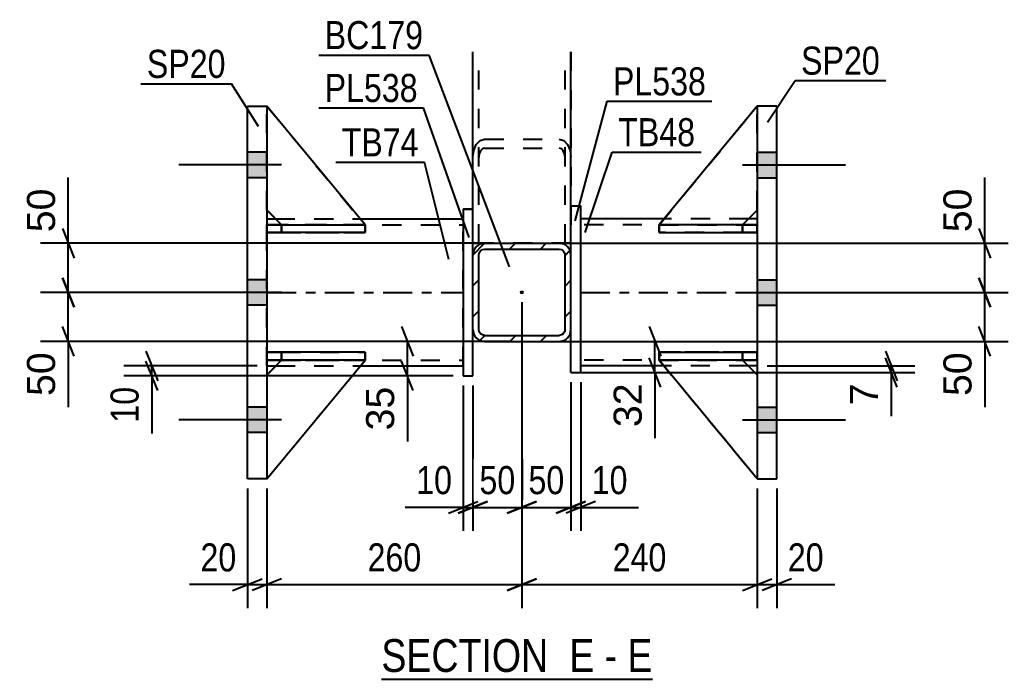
# Model space of a CAD drawing. Header units: millimetres. Extents: x -57 to 784, y -422 to 172.
# Drawn here: x 128.5 to 229.3, y -342.2 to -274.9 of the extents above; entities that cross this region are included whole.
import ezdxf

# ---------------------------------------------------------------- set-up
doc = ezdxf.new("R2010")
doc.units = ezdxf.units.MM
doc.linetypes.add('DXK_LINE_DOT2', pattern=[3.9198, 1.9599, -1.9599])
doc.linetypes.add('DXK_LINE_DOT3', pattern=[5.9187, 2.979, -0.9799, 0.9799, -0.9799])
doc.styles.add('Arial', font='ARIAL.TTF', dxfattribs={"height": 0.2})
doc.styles.add('Arial Narrow', font='ARIALN.TTF', dxfattribs={"height": 0.2})

# ---------------------------------------------------------------- blocks, each defined once
blk = doc.blocks.new('Unknown-122571968-48 - 1698')
at = {"color": 6, "linetype": 'Continuous'}
blk.add_line((165.39, -342.2), (193.04, -342.2), dxfattribs=at)
at = {"color": 0, "linetype": 'Continuous'}
for points in [[(183.5, -341.45), (183.5, -337.95), (165.39, -337.95), (165.39, -341.45)], [(187.11, -341.45), (187.11, -337.95), (184.55, -337.95), (184.55, -341.45)], [(189.43, -341.45), (189.43, -337.95), (188.16, -337.95), (188.16, -341.45)], [(193.04, -341.45), (193.04, -337.95), (190.48, -337.95), (190.48, -341.45)]]:
    blk.add_wipeout(points, dxfattribs=at)
at = {"color": 7, "linetype": 'Continuous', "style": 'Arial Narrow'}
for s, p in [('SECTION ', (165.39, -341.45)), ('E', (184.55, -341.45)), ('E', (190.48, -341.45)), ('-', (188.16, -341.45))]:
    blk.add_text(s, height=3.34, dxfattribs=at).set_placement(p)
blk = doc.blocks.new('Part-122571968-1861 - 1698')
at = {"color": 7, "linetype": 'DXK_LINE_DOT2'}
for p, q in [((193.72, -309.66), (202.22, -309.66)), ((203.72, -321.75), (193.72, -309.66)), ((193.72, -309.66), (193.72, -309.66)), ((202.22, -309.66), (193.72, -309.66)), ((193.72, -309.66), (203.72, -321.75)), ((202.22, -309.66), (203.72, -311.16)), ((202.22, -309.66), (202.22, -309.66)), ((203.72, -311.16), (202.22, -309.66)), ((203.72, -311.16), (203.72, -321.75))]:
    blk.add_line(p, q, dxfattribs=at)
blk = doc.blocks.new('Bolt-122571968-1790 - 1698')
at = {"linetype": 'Continuous'}
for points in [[(153.72, -291.05), (153.72, -288.45), (151.72, -288.45), (151.72, -291.05)], [(153.72, -291.05), (153.72, -288.45), (151.72, -288.45), (151.72, -291.05)], [(153.72, -291.05), (153.72, -288.45), (151.72, -288.45), (151.72, -291.05)], [(153.72, -304.05), (153.72, -301.45), (151.72, -301.45), (151.72, -304.05)], [(153.72, -304.05), (153.72, -301.45), (151.72, -301.45), (151.72, -304.05)], [(153.72, -317.05), (153.72, -314.45), (151.72, -314.45), (151.72, -317.05)], [(153.72, -317.05), (153.72, -314.45), (151.72, -314.45), (151.72, -317.05)], [(153.72, -317.05), (153.72, -314.45), (151.72, -314.45), (151.72, -317.05)]]:
    blk.add_hatch(color=1, dxfattribs=at).paths.add_polyline_path(points)
at = {"color": 1, "linetype": 'Continuous'}
for p, q in [((153.72, -288.45), (151.72, -288.45)), ((153.72, -288.45), (151.72, -288.45)), ((153.72, -288.45), (151.72, -288.45)), ((155.22, -289.75), (144.72, -289.75)), ((155.22, -289.75), (144.72, -289.75)), ((155.22, -289.75), (144.72, -289.75)), ((153.72, -291.05), (151.72, -291.05)), ((153.72, -291.05), (151.72, -291.05)), ((153.72, -291.05), (151.72, -291.05)), ((153.72, -301.45), (151.72, -301.45)), ((153.72, -301.45), (151.72, -301.45)), ((155.22, -302.75), (144.72, -302.75)), ((155.22, -302.75), (144.72, -302.75)), ((153.72, -304.05), (151.72, -304.05)), ((153.72, -304.05), (151.72, -304.05)), ((153.72, -314.45), (151.72, -314.45)), ((153.72, -314.45), (151.72, -314.45)), ((153.72, -314.45), (151.72, -314.45)), ((155.22, -315.75), (144.72, -315.75)), ((155.22, -315.75), (144.72, -315.75)), ((155.22, -315.75), (144.72, -315.75)), ((153.72, -317.05), (151.72, -317.05)), ((153.72, -317.05), (151.72, -317.05)), ((153.72, -317.05), (151.72, -317.05))]:
    blk.add_line(p, q, dxfattribs=at)
blk = doc.blocks.new('Part-122571968-1788 - 1698')
at = {"linetype": 'Continuous'}
h = blk.add_hatch(dxfattribs=at)
h.set_pattern_fill('', scale=0.7, style=0, pattern_type=0)
h.set_pattern_definition([(45, (175.9185, -297.7385), (-1.57154, 1.57154), [])])
h.paths.add_polyline_path([(183.52, -297.74), (175.92, -297.74), (175.46, -297.83), (175.07, -298.09), (174.81, -298.48), (174.72, -298.94), (174.72, -306.54), (174.81, -307), (175.07, -307.39), (175.46, -307.65), (175.92, -307.74), (183.52, -307.74), (183.98, -307.65), (184.37, -307.39), (184.63, -307), (184.72, -306.54), (184.72, -298.94), (184.63, -298.48), (184.37, -298.09), (183.98, -297.83)])
h.paths.add_polyline_path([(184.07, -298.71), (184.12, -298.94), (184.12, -306.54), (184.07, -306.77), (183.94, -306.96), (183.75, -307.09), (183.52, -307.14), (175.92, -307.14), (175.69, -307.09), (175.49, -306.96), (175.36, -306.77), (175.32, -306.54), (175.32, -298.94), (175.36, -298.71), (175.49, -298.51), (175.69, -298.38), (175.92, -298.34), (183.52, -298.34), (183.75, -298.38), (183.94, -298.51)])
blk.add_hatch(color=246, dxfattribs=at).paths.add_polyline_path([(179.72, -302.84, -1), (179.72, -302.64, -1)])
at = {"color": 2, "linetype": 'Continuous'}
for p, q in [((175.92, -297.74), (175.46, -297.83)), ((175.69, -298.38), (175.92, -298.34)), ((175.92, -297.74), (183.52, -297.74)), ((175.92, -298.34), (183.52, -298.34)), ((183.98, -297.83), (183.52, -297.74)), ((183.52, -298.34), (183.75, -298.38)), ((174.81, -298.48), (174.72, -298.94)), ((174.72, -306.54), (174.72, -298.94)), ((175.32, -298.94), (175.36, -298.71)), ((175.32, -306.54), (175.32, -298.94)), ((175.36, -298.71), (175.49, -298.51)), ((175.49, -298.51), (175.69, -298.38)), ((183.75, -298.38), (183.94, -298.51)), ((183.94, -298.51), (184.07, -298.71)), ((184.07, -298.71), (184.12, -298.94)), ((184.12, -306.54), (184.12, -298.94)), ((184.72, -298.94), (184.63, -298.48)), ((184.72, -306.54), (184.72, -298.94)), ((174.72, -306.54), (174.81, -307)), ((175.36, -306.77), (175.32, -306.54)), ((175.49, -306.96), (175.36, -306.77)), ((175.69, -307.09), (175.49, -306.96)), ((175.92, -307.14), (175.69, -307.09)), ((175.92, -307.14), (183.52, -307.14)), ((183.75, -307.09), (183.52, -307.14)), ((183.94, -306.96), (183.75, -307.09)), ((184.07, -306.77), (183.94, -306.96)), ((184.12, -306.54), (184.07, -306.77)), ((184.63, -307), (184.72, -306.54)), ((175.46, -307.65), (175.92, -307.74)), ((175.92, -307.74), (183.52, -307.74)), ((183.52, -307.74), (183.98, -307.65))]:
    blk.add_line(p, q, dxfattribs=at)
at = {"color": 7, "linetype": 'DXK_LINE_DOT3'}
blk.add_line((179.72, -302.74), (179.72, -302.74), dxfattribs=at)
at = {"color": 246, "linetype": 'DXK_LINE_DOT2'}
blk.add_line((179.72, -302.74), (179.72, -302.74), dxfattribs=at)
at = {"color": 246, "linetype": 'Continuous'}
blk.add_circle((179.72, -302.74), 0.1, dxfattribs=at)
at = {"color": 2, "linetype": 'Continuous'}
for centre, start, end in [((175.92, -298.94), 112.5, 157.5), ((183.52, -298.94), 22.5, 67.5), ((175.92, -306.54), 202.5, 247.5), ((183.52, -306.54), 292.5, 337.5)]:
    blk.add_arc(centre, 1.2, start, end, dxfattribs=at)
blk = doc.blocks.new('Part-122571968-1878 - 1698')
at = {"color": 2, "linetype": 'Continuous'}
for p, q in [((193.72, -308.85), (203.72, -308.85)), ((193.72, -308.85), (193.72, -309.65)), ((203.72, -308.85), (203.72, -308.85)), ((203.72, -309.65), (203.72, -308.85)), ((203.72, -309.65), (193.72, -309.65))]:
    blk.add_line(p, q, dxfattribs=at)
at = {"color": 7, "linetype": 'DXK_LINE_DOT2'}
for p, q in [((202.22, -308.85), (193.72, -308.85)), ((203.72, -308.85), (202.22, -308.85)), ((202.22, -308.85), (202.22, -309.65)), ((203.72, -308.85), (203.72, -308.85)), ((193.72, -309.65), (202.22, -309.65)), ((202.22, -309.65), (203.72, -309.65))]:
    blk.add_line(p, q, dxfattribs=at)
blk = doc.blocks.new('Part-122571968-1814 - 1698')
at = {"color": 2, "linetype": 'Continuous'}
for p, q in [((153.72, -295.25), (154.61, -295.25)), ((163.22, -295.25), (173.72, -295.25)), ((153.72, -310.25), (154.63, -310.25)), ((163.23, -310.25), (173.72, -310.25))]:
    blk.add_line(p, q, dxfattribs=at)
at = {"color": 7, "linetype": 'DXK_LINE_DOT2'}
for p, q in [((153.72, -310.25), (153.72, -295.25)), ((154.61, -295.25), (163.22, -295.25)), ((173.72, -310.25), (173.72, -295.25)), ((153.72, -295.85), (173.72, -295.85)), ((153.72, -309.65), (173.72, -309.65)), ((154.63, -310.25), (163.23, -310.25))]:
    blk.add_line(p, q, dxfattribs=at)
at = {"color": 7, "linetype": 'DXK_LINE_DOT3'}
blk.add_line((153.72, -302.75), (173.72, -302.75), dxfattribs=at)
blk = doc.blocks.new('Bolt-122571968-1789 - 1698')
at = {"linetype": 'Continuous'}
for points in [[(205.72, -291.05), (205.72, -288.45), (203.72, -288.45), (203.72, -291.05)], [(205.72, -291.05), (205.72, -288.45), (203.72, -288.45), (203.72, -291.05)], [(205.72, -291.05), (205.72, -288.45), (203.72, -288.45), (203.72, -291.05)], [(205.72, -304.05), (205.72, -301.45), (203.72, -301.45), (203.72, -304.05)], [(205.72, -304.05), (205.72, -301.45), (203.72, -301.45), (203.72, -304.05)], [(205.72, -317.05), (205.72, -314.45), (203.72, -314.45), (203.72, -317.05)], [(205.72, -317.05), (205.72, -314.45), (203.72, -314.45), (203.72, -317.05)], [(205.72, -317.05), (205.72, -314.45), (203.72, -314.45), (203.72, -317.05)]]:
    blk.add_hatch(color=1, dxfattribs=at).paths.add_polyline_path(points)
at = {"color": 1, "linetype": 'Continuous'}
for p, q in [((203.72, -288.45), (205.72, -288.45)), ((203.72, -288.45), (205.72, -288.45)), ((203.72, -288.45), (205.72, -288.45)), ((202.22, -289.75), (212.72, -289.75)), ((202.22, -289.75), (212.72, -289.75)), ((202.22, -289.75), (212.72, -289.75)), ((203.72, -291.05), (205.72, -291.05)), ((203.72, -291.05), (205.72, -291.05)), ((203.72, -291.05), (205.72, -291.05)), ((203.72, -301.45), (205.72, -301.45)), ((203.72, -301.45), (205.72, -301.45)), ((202.22, -302.75), (212.72, -302.75)), ((202.22, -302.75), (212.72, -302.75)), ((203.72, -304.05), (205.72, -304.05)), ((203.72, -304.05), (205.72, -304.05)), ((203.72, -314.45), (205.72, -314.45)), ((203.72, -314.45), (205.72, -314.45)), ((203.72, -314.45), (205.72, -314.45)), ((202.22, -315.75), (212.72, -315.75)), ((202.22, -315.75), (212.72, -315.75)), ((202.22, -315.75), (212.72, -315.75)), ((203.72, -317.05), (205.72, -317.05)), ((203.72, -317.05), (205.72, -317.05)), ((203.72, -317.05), (205.72, -317.05))]:
    blk.add_line(p, q, dxfattribs=at)
blk = doc.blocks.new('Part-122571968-1886 - 1698')
at = {"color": 2, "linetype": 'Continuous'}
for p, q in [((153.72, -309.65), (153.72, -308.85)), ((163.72, -308.85), (153.72, -308.85)), ((163.72, -309.65), (163.72, -308.85)), ((163.72, -309.65), (153.72, -309.65)), ((153.72, -309.65), (153.72, -309.65))]:
    blk.add_line(p, q, dxfattribs=at)
at = {"color": 7, "linetype": 'DXK_LINE_DOT2'}
for p, q in [((155.22, -308.85), (153.72, -308.85)), ((155.22, -309.65), (155.22, -308.85)), ((163.72, -308.85), (155.22, -308.85)), ((153.72, -309.65), (155.22, -309.65)), ((155.22, -309.65), (163.72, -309.65))]:
    blk.add_line(p, q, dxfattribs=at)
blk = doc.blocks.new('Part-122571968-1815 - 1698')
at = {"color": 2, "linetype": 'Continuous'}
for p, q in [((155.22, -309.66), (153.72, -311.16)), ((153.72, -321.75), (163.72, -309.66)), ((163.72, -309.66), (155.22, -309.66)), ((155.22, -309.66), (155.22, -309.66)), ((163.72, -309.66), (163.72, -309.66))]:
    blk.add_line(p, q, dxfattribs=at)
at = {"color": 7, "linetype": 'DXK_LINE_DOT2'}
for p, q in [((153.72, -311.16), (155.22, -309.66)), ((153.72, -321.75), (163.72, -309.66)), ((155.22, -309.66), (163.72, -309.66)), ((153.72, -311.16), (153.72, -321.75))]:
    blk.add_line(p, q, dxfattribs=at)
blk = doc.blocks.new('Part-122571968-1880 - 1698')
at = {"color": 7, "linetype": 'DXK_LINE_DOT2'}
for p, q in [((174.72, -297.74), (174.72, -278.2)), ((175.32, -297.74), (175.32, -278.2)), ((184.12, -297.74), (184.12, -278.2)), ((184.72, -278.2), (184.72, -297.74)), ((184.72, -297.74), (174.72, -297.74))]:
    blk.add_line(p, q, dxfattribs=at)
blk = doc.blocks.new('Part-122571968-1816 - 1698')
at = {"color": 7, "linetype": 'DXK_LINE_DOT2'}
for p, q in [((155.22, -309.66), (153.72, -311.16)), ((153.72, -321.75), (163.72, -309.66)), ((153.72, -311.16), (155.22, -309.66)), ((153.72, -321.75), (163.72, -309.66)), ((163.72, -309.66), (155.22, -309.66)), ((155.22, -309.66), (155.22, -309.66)), ((155.22, -309.66), (163.72, -309.66)), ((163.72, -309.66), (163.72, -309.66)), ((153.72, -311.16), (153.72, -321.75))]:
    blk.add_line(p, q, dxfattribs=at)
blk = doc.blocks.new('Part-122571968-1817 - 1698')
at = {"color": 2, "linetype": 'Continuous'}
for p, q in [((153.72, -283.75), (153.72, -283.75)), ((153.72, -283.75), (153.72, -283.75)), ((163.72, -295.86), (153.72, -283.75)), ((155.21, -295.85), (153.72, -294.36)), ((162.47, -295.86), (163.72, -295.86)), ((163.72, -295.86), (163.72, -295.86))]:
    blk.add_line(p, q, dxfattribs=at)
at = {"color": 7, "linetype": 'DXK_LINE_DOT2'}
for p, q in [((153.72, -294.36), (153.72, -283.75)), ((153.72, -283.75), (163.72, -295.86)), ((155.22, -295.86), (153.72, -294.36)), ((155.22, -295.86), (155.21, -295.85)), ((163.72, -295.86), (155.22, -295.86)), ((155.22, -295.86), (155.22, -295.86)), ((155.22, -295.86), (162.47, -295.86))]:
    blk.add_line(p, q, dxfattribs=at)
blk = doc.blocks.new('Part-122571968-1857 - 1698')
at = {"color": 2, "linetype": 'Continuous'}
for p, q in [((174.72, -294.25), (174.72, -278.2)), ((184.72, -293.91), (184.72, -278.2)), ((174.72, -297.74), (175.07, -297.74)), ((175.07, -297.74), (175.92, -297.74)), ((184.63, -297.74), (183.52, -297.74)), ((184.72, -297.74), (184.63, -297.74))]:
    blk.add_line(p, q, dxfattribs=at)
at = {"color": 7, "linetype": 'DXK_LINE_DOT2'}
for p, q in [((175.32, -297.74), (175.32, -278.2)), ((184.12, -297.74), (184.12, -278.2)), ((175.07, -287.66), (175.46, -287.25)), ((175.46, -287.25), (175.92, -287.11)), ((175.92, -287.11), (183.52, -287.11)), ((183.52, -287.11), (183.98, -287.25)), ((183.98, -287.25), (184.37, -287.66)), ((174.72, -288.97), (174.81, -288.26)), ((174.81, -288.26), (175.07, -287.66)), ((175.69, -288.11), (175.49, -288.31)), ((175.92, -288.04), (175.69, -288.11)), ((175.92, -288.04), (183.52, -288.04)), ((183.75, -288.11), (183.52, -288.04)), ((183.94, -288.31), (183.75, -288.11)), ((184.37, -287.66), (184.63, -288.26)), ((184.63, -288.26), (184.72, -288.97)), ((175.36, -288.62), (175.32, -288.97)), ((175.49, -288.31), (175.36, -288.62)), ((184.07, -288.62), (183.94, -288.31)), ((184.12, -288.97), (184.07, -288.62)), ((174.72, -297.74), (174.72, -294.25)), ((184.72, -297.74), (184.72, -293.91)), ((174.81, -297.74), (174.72, -297.74)), ((175.92, -297.74), (183.52, -297.74)), ((184.07, -297.74), (183.98, -297.74))]:
    blk.add_line(p, q, dxfattribs=at)
blk = doc.blocks.new('Part-122571968-1860 - 1698')
at = {"color": 7, "linetype": 'DXK_LINE_DOT2'}
for p, q in [((153.72, -294.36), (153.72, -283.75)), ((153.72, -283.75), (163.72, -295.86)), ((153.72, -283.75), (163.72, -295.86)), ((155.22, -295.86), (153.72, -294.36)), ((155.22, -295.86), (153.72, -294.36)), ((163.72, -295.86), (155.22, -295.86)), ((155.22, -295.86), (155.22, -295.86)), ((155.22, -295.86), (163.72, -295.86)), ((163.72, -295.86), (163.72, -295.86))]:
    blk.add_line(p, q, dxfattribs=at)
blk = doc.blocks.new('Part-122571968-1864 - 1698')
at = {"color": 7, "linetype": 'DXK_LINE_DOT2'}
for p, q in [((153.72, -308.85), (155.22, -308.85)), ((163.72, -308.85), (153.72, -308.85)), ((153.72, -308.85), (153.72, -308.85)), ((153.72, -308.85), (153.72, -309.65)), ((153.72, -308.85), (153.72, -309.65)), ((155.22, -308.85), (163.72, -308.85)), ((155.22, -308.85), (155.22, -309.65)), ((163.72, -308.85), (163.72, -309.65)), ((155.22, -309.65), (153.72, -309.65)), ((153.72, -309.65), (163.72, -309.65)), ((153.72, -309.65), (153.72, -309.65)), ((163.72, -309.65), (155.22, -309.65))]:
    blk.add_line(p, q, dxfattribs=at)
blk = doc.blocks.new('Part-122571968-1865 - 1698')
at = {"color": 7, "linetype": 'DXK_LINE_DOT2'}
for p, q in [((153.72, -295.85), (155.22, -295.85)), ((163.48, -295.85), (153.72, -295.85)), ((153.72, -295.85), (153.72, -295.85)), ((153.72, -295.85), (153.72, -296.65)), ((153.72, -295.85), (153.72, -296.65)), ((155.22, -295.85), (163.72, -295.85)), ((155.22, -295.85), (155.22, -296.65)), ((163.72, -295.85), (163.72, -296.65)), ((155.22, -296.65), (153.72, -296.65)), ((153.72, -296.65), (163.72, -296.65)), ((153.72, -296.65), (153.72, -296.65)), ((163.72, -296.65), (155.22, -296.65))]:
    blk.add_line(p, q, dxfattribs=at)
blk = doc.blocks.new('Part-122571968-1931 - 1698')
at = {"color": 2, "linetype": 'Continuous'}
for p, q in [((184.72, -293.91), (185.72, -293.91)), ((184.72, -298.94), (184.72, -293.91)), ((185.72, -310.91), (185.72, -293.91)), ((184.72, -310.91), (184.72, -306.54)), ((184.72, -310.91), (185.72, -310.91))]:
    blk.add_line(p, q, dxfattribs=at)
at = {"color": 7, "linetype": 'DXK_LINE_DOT2'}
for p, q in [((184.72, -293.91), (185.72, -293.91)), ((184.72, -306.54), (184.72, -298.94)), ((184.72, -310.91), (185.72, -310.91))]:
    blk.add_line(p, q, dxfattribs=at)
blk = doc.blocks.new('Part-122571968-1867 - 1698')
at = {"color": 2, "linetype": 'Continuous'}
for p, q in [((193.73, -295.85), (193.72, -295.85)), ((193.72, -295.85), (193.72, -296.65)), ((203.72, -295.85), (194.97, -295.85)), ((203.72, -295.85), (203.72, -295.85)), ((203.72, -295.85), (203.72, -296.65)), ((193.72, -296.65), (203.72, -296.65))]:
    blk.add_line(p, q, dxfattribs=at)
at = {"color": 7, "linetype": 'DXK_LINE_DOT2'}
for p, q in [((194.97, -295.85), (193.73, -295.85)), ((202.22, -295.85), (193.73, -295.85)), ((202.22, -295.85), (203.72, -295.85)), ((202.22, -295.85), (202.22, -296.65)), ((203.72, -295.85), (203.72, -295.85)), ((193.72, -296.65), (202.22, -296.65)), ((202.22, -296.65), (203.72, -296.65))]:
    blk.add_line(p, q, dxfattribs=at)
blk = doc.blocks.new('Part-122571968-1868 - 1698')
at = {"color": 2, "linetype": 'Continuous'}
for p, q in [((203.72, -283.75), (193.72, -295.86)), ((203.72, -283.75), (203.72, -283.75)), ((203.72, -283.75), (203.72, -283.75)), ((202.23, -295.85), (203.72, -294.36)), ((194.97, -295.86), (193.72, -295.86)), ((193.72, -295.86), (193.72, -295.86))]:
    blk.add_line(p, q, dxfattribs=at)
at = {"color": 7, "linetype": 'DXK_LINE_DOT2'}
for p, q in [((203.72, -283.75), (193.72, -295.86)), ((203.72, -294.36), (203.72, -283.75)), ((202.22, -295.86), (203.72, -294.36)), ((202.22, -295.86), (193.72, -295.86)), ((202.22, -295.86), (194.97, -295.86)), ((202.22, -295.86), (202.23, -295.85)), ((202.22, -295.86), (202.22, -295.86))]:
    blk.add_line(p, q, dxfattribs=at)
blk = doc.blocks.new('Part-122571968-1869 - 1698')
at = {"color": 7, "linetype": 'DXK_LINE_DOT2'}
for p, q in [((203.72, -283.75), (193.72, -295.86)), ((193.72, -295.86), (203.72, -283.75)), ((203.72, -294.36), (203.72, -283.75)), ((202.22, -295.86), (203.72, -294.36)), ((202.22, -295.86), (203.72, -294.36)), ((193.72, -295.86), (202.22, -295.86)), ((193.72, -295.86), (193.72, -295.86)), ((202.22, -295.86), (193.72, -295.86)), ((202.22, -295.86), (202.22, -295.86))]:
    blk.add_line(p, q, dxfattribs=at)
blk = doc.blocks.new('Part-122571968-1870 - 1698')
at = {"color": 7, "linetype": 'DXK_LINE_DOT2'}
for p, q in [((193.72, -309.65), (193.72, -308.85)), ((193.72, -308.85), (202.22, -308.85)), ((203.72, -308.85), (193.72, -308.85)), ((202.22, -309.65), (202.22, -308.85)), ((202.22, -308.85), (203.72, -308.85)), ((203.72, -309.65), (203.72, -308.85)), ((203.72, -309.65), (203.72, -308.85)), ((203.72, -308.85), (203.72, -308.85)), ((202.22, -309.65), (193.72, -309.65)), ((193.72, -309.65), (203.72, -309.65)), ((203.72, -309.65), (202.22, -309.65)), ((203.72, -309.65), (203.72, -309.65))]:
    blk.add_line(p, q, dxfattribs=at)
blk = doc.blocks.new('Part-122571968-1871 - 1698')
at = {"color": 7, "linetype": 'DXK_LINE_DOT2'}
for p, q in [((193.72, -296.65), (193.72, -295.85)), ((193.72, -295.85), (202.22, -295.85)), ((203.72, -295.85), (193.72, -295.85)), ((202.22, -296.65), (202.22, -295.85)), ((202.22, -295.85), (203.72, -295.85)), ((203.72, -296.65), (203.72, -295.85)), ((203.72, -296.65), (203.72, -295.85)), ((203.72, -295.85), (203.72, -295.85)), ((202.22, -296.65), (193.72, -296.65)), ((193.72, -296.65), (203.72, -296.65)), ((203.72, -296.65), (202.22, -296.65)), ((203.72, -296.65), (203.72, -296.65))]:
    blk.add_line(p, q, dxfattribs=at)
blk = doc.blocks.new('Part-122571968-1887 - 1698')
at = {"color": 2, "linetype": 'Continuous'}
for p, q in [((153.72, -296.65), (153.72, -295.85)), ((153.72, -295.85), (162.47, -295.85)), ((163.72, -295.85), (163.71, -295.85)), ((163.72, -296.65), (163.72, -295.85)), ((163.72, -296.65), (153.72, -296.65)), ((153.72, -296.65), (153.72, -296.65))]:
    blk.add_line(p, q, dxfattribs=at)
at = {"color": 7, "linetype": 'DXK_LINE_DOT2'}
for p, q in [((155.22, -295.85), (153.72, -295.85)), ((155.22, -296.65), (155.22, -295.85)), ((155.22, -295.85), (163.71, -295.85)), ((153.72, -296.65), (155.22, -296.65)), ((155.22, -296.65), (163.72, -296.65))]:
    blk.add_line(p, q, dxfattribs=at)
blk = doc.blocks.new('Part-122571968-1892 - 1698')
at = {"color": 2, "linetype": 'Continuous'}
for p, q in [((205.72, -283.75), (203.72, -283.75)), ((203.72, -283.75), (203.72, -321.75)), ((205.72, -321.75), (205.72, -283.75)), ((203.72, -321.75), (205.72, -321.75))]:
    blk.add_line(p, q, dxfattribs=at)
blk = doc.blocks.new('Part-122571968-1897 - 1698')
at = {"color": 2, "linetype": 'Continuous'}
for p, q in [((151.72, -283.75), (153.72, -283.75)), ((151.72, -321.75), (151.72, -283.75)), ((153.72, -283.75), (153.72, -321.75)), ((153.72, -321.75), (151.72, -321.75))]:
    blk.add_line(p, q, dxfattribs=at)
blk = doc.blocks.new('Part-122571968-1926 - 1698')
at = {"color": 2, "linetype": 'Continuous'}
for p, q in [((173.72, -294.25), (174.72, -294.25)), ((173.72, -294.25), (173.72, -311.25)), ((174.72, -298.94), (174.72, -294.25)), ((174.72, -311.25), (174.72, -306.54)), ((173.72, -311.25), (174.72, -311.25))]:
    blk.add_line(p, q, dxfattribs=at)
at = {"color": 7, "linetype": 'DXK_LINE_DOT2'}
for p, q in [((174.72, -294.25), (173.72, -294.25)), ((174.72, -306.54), (174.72, -298.94)), ((173.72, -311.25), (174.72, -311.25))]:
    blk.add_line(p, q, dxfattribs=at)
blk = doc.blocks.new('Part-122571968-1936 - 1698')
at = {"color": 2, "linetype": 'Continuous'}
for p, q in [((194.22, -295.25), (185.72, -295.25)), ((203.72, -295.25), (202.83, -295.25)), ((194.21, -310.25), (185.72, -310.25)), ((203.72, -310.25), (202.81, -310.25))]:
    blk.add_line(p, q, dxfattribs=at)
at = {"color": 7, "linetype": 'DXK_LINE_DOT2'}
for p, q in [((185.72, -310.25), (185.72, -295.25)), ((202.83, -295.25), (194.22, -295.25)), ((203.72, -295.25), (203.72, -310.25)), ((203.72, -295.85), (185.72, -295.85)), ((203.72, -309.65), (185.72, -309.65)), ((202.81, -310.25), (194.21, -310.25))]:
    blk.add_line(p, q, dxfattribs=at)
at = {"color": 7, "linetype": 'DXK_LINE_DOT3'}
blk.add_line((185.72, -302.75), (203.72, -302.75), dxfattribs=at)
blk = doc.blocks.new('Part-122571968-1937 - 1698')
at = {"color": 2, "linetype": 'Continuous'}
for p, q in [((193.72, -309.66), (193.72, -309.66)), ((202.22, -309.66), (193.72, -309.66)), ((203.72, -321.75), (193.72, -309.66)), ((202.22, -309.66), (202.22, -309.66)), ((202.22, -309.66), (203.72, -311.16))]:
    blk.add_line(p, q, dxfattribs=at)
at = {"color": 7, "linetype": 'DXK_LINE_DOT2'}
for p, q in [((193.72, -309.66), (202.22, -309.66)), ((203.72, -321.75), (193.72, -309.66)), ((202.22, -309.66), (203.72, -311.16)), ((203.72, -311.16), (203.72, -321.75))]:
    blk.add_line(p, q, dxfattribs=at)
blk = doc.blocks.new('StraightDimension-122571968-2090 - 1698')
at = {"color": 7, "linetype": 'Continuous'}
for p, q in [((133.46, -297.74), (133.46, -291.04)), ((133.46, -297.74), (133.46, -291.04)), ((132.86, -296.24), (134.06, -299.24)), ((176.16, -297.74), (130.61, -297.74)), ((133.46, -302.75), (133.46, -297.74)), ((134.06, -304.25), (132.86, -301.25)), ((150.72, -302.75), (130.61, -302.75))]:
    blk.add_line(p, q, dxfattribs=at)
at = {"color": 0}
blk.add_wipeout([(132.71, -291.57), (128.51, -291.57), (128.51, -297.21), (132.71, -297.21)], dxfattribs=at)
at = {"color": 3, "style": 'Arial'}
blk.add_text('50', height=2.865, rotation=90.0002, dxfattribs=at).set_placement((132.11, -296.61))
blk = doc.blocks.new('StraightDimension-122571968-2055 - 1698')
at = {"color": 7, "linetype": 'Continuous'}
for p, q in [((226.32, -301.25), (227.52, -304.25)), ((206.72, -302.75), (229.32, -302.75)), ((226.92, -307.74), (226.92, -302.75)), ((227.52, -309.24), (226.32, -306.24)), ((183.01, -307.74), (229.32, -307.74)), ((226.92, -307.74), (226.92, -314.44)), ((226.92, -307.74), (226.92, -314.44))]:
    blk.add_line(p, q, dxfattribs=at)
at = {"color": 0}
blk.add_wipeout([(226.17, -308.26), (221.97, -308.26), (221.97, -313.91), (226.17, -313.91)], dxfattribs=at)
at = {"color": 3, "style": 'Arial'}
blk.add_text('50', height=2.865, rotation=90.0002, dxfattribs=at).set_placement((225.57, -313.31))
blk = doc.blocks.new('StraightDimension-122571968-2014 - 1698')
at = {"color": 7, "linetype": 'Continuous'}
for p, q in [((179.72, -303.74), (179.72, -327.07)), ((184.72, -311.91), (184.72, -327.07)), ((178.22, -325.27), (181.22, -324.07)), ((186.22, -324.07), (183.22, -325.27)), ((179.72, -324.67), (184.72, -324.67))]:
    blk.add_line(p, q, dxfattribs=at)
at = {"color": 0}
blk.add_wipeout([(184.65, -323.92), (184.65, -319.72), (179.79, -319.72), (179.79, -323.92)], dxfattribs=at)
at = {"color": 3, "style": 'Arial Narrow'}
blk.add_text('50', height=2.863, dxfattribs=at).set_placement((180.39, -323.32))
blk = doc.blocks.new('StraightDimension-122571968-1996 - 1698')
at = {"color": 7, "linetype": 'Continuous'}
for p, q in [((173.72, -312.25), (173.72, -327.07)), ((174.72, -312.25), (174.72, -327.07)), ((172.22, -325.27), (175.22, -324.07)), ((176.22, -324.07), (173.22, -325.27)), ((173.72, -324.67), (167.81, -324.67)), ((173.72, -324.67), (167.81, -324.67)), ((173.72, -324.67), (174.72, -324.67))]:
    blk.add_line(p, q, dxfattribs=at)
at = {"color": 0}
blk.add_wipeout([(173.19, -323.92), (173.19, -319.72), (168.34, -319.72), (168.34, -323.92)], dxfattribs=at)
at = {"color": 3, "style": 'Arial Narrow'}
blk.add_text('10', height=2.863, dxfattribs=at).set_placement((168.94, -323.32))
blk = doc.blocks.new('StraightDimension-122571968-1951 - 1698')
at = {"color": 7, "linetype": 'Continuous'}
for p, q in [((203.72, -322.75), (203.72, -334.95)), ((205.72, -322.75), (205.72, -334.95)), ((202.22, -333.15), (205.22, -331.95)), ((203.72, -332.55), (205.72, -332.55)), ((207.22, -331.95), (204.22, -333.15)), ((205.72, -332.55), (211.62, -332.55)), ((205.72, -332.55), (211.62, -332.55))]:
    blk.add_line(p, q, dxfattribs=at)
at = {"color": 0}
blk.add_wipeout([(211.1, -331.8), (211.1, -327.6), (206.24, -327.6), (206.24, -331.8)], dxfattribs=at)
at = {"color": 3, "style": 'Arial Narrow'}
blk.add_text('20', height=2.863, dxfattribs=at).set_placement((206.84, -331.2))
blk = doc.blocks.new('StraightDimension-122571968-1961 - 1698')
at = {"color": 7, "linetype": 'Continuous'}
for p, q in [((179.72, -303.74), (179.72, -334.95)), ((203.72, -322.75), (203.72, -334.95)), ((181.22, -331.95), (178.22, -333.15)), ((179.72, -332.55), (203.72, -332.55)), ((202.22, -333.15), (205.22, -331.95))]:
    blk.add_line(p, q, dxfattribs=at)
at = {"color": 0}
blk.add_wipeout([(195.06, -331.8), (195.06, -327.6), (188.38, -327.6), (188.38, -331.8)], dxfattribs=at)
at = {"color": 3, "style": 'Arial Narrow'}
blk.add_text('240', height=2.863, dxfattribs=at).set_placement((188.98, -331.2))
blk = doc.blocks.new('StraightDimension-122571968-2000 - 1698')
at = {"color": 7, "linetype": 'Continuous'}
for p, q in [((179.72, -303.74), (179.72, -327.07)), ((174.72, -312.25), (174.72, -327.07)), ((173.22, -325.27), (176.22, -324.07)), ((181.22, -324.07), (178.22, -325.27)), ((174.72, -324.67), (179.72, -324.67))]:
    blk.add_line(p, q, dxfattribs=at)
at = {"color": 0}
blk.add_wipeout([(179.65, -323.92), (179.65, -319.72), (174.79, -319.72), (174.79, -323.92)], dxfattribs=at)
at = {"color": 3, "style": 'Arial Narrow'}
blk.add_text('50', height=2.863, dxfattribs=at).set_placement((175.39, -323.32))
blk = doc.blocks.new('StraightDimension-122571968-1941 - 1698')
at = {"color": 7, "linetype": 'Continuous'}
for p, q in [((151.72, -322.75), (151.72, -334.95)), ((153.72, -322.75), (153.72, -334.95)), ((151.72, -332.55), (145.81, -332.55)), ((151.72, -332.55), (145.81, -332.55)), ((150.22, -333.15), (153.22, -331.95)), ((151.72, -332.55), (153.72, -332.55)), ((155.22, -331.95), (152.22, -333.15))]:
    blk.add_line(p, q, dxfattribs=at)
at = {"color": 0}
blk.add_wipeout([(151.19, -331.8), (151.19, -327.6), (146.34, -327.6), (146.34, -331.8)], dxfattribs=at)
at = {"color": 3, "style": 'Arial Narrow'}
blk.add_text('20', height=2.863, dxfattribs=at).set_placement((146.94, -331.2))
blk = doc.blocks.new('StraightDimension-122571968-1978 - 1698')
at = {"color": 7, "linetype": 'Continuous'}
for p, q in [((179.72, -303.74), (179.72, -334.95)), ((153.72, -322.75), (153.72, -334.95)), ((155.22, -331.95), (152.22, -333.15)), ((153.72, -332.55), (179.72, -332.55)), ((178.22, -333.15), (181.22, -331.95))]:
    blk.add_line(p, q, dxfattribs=at)
at = {"color": 0}
blk.add_wipeout([(170.06, -331.8), (170.06, -327.6), (163.38, -327.6), (163.38, -331.8)], dxfattribs=at)
at = {"color": 3, "style": 'Arial Narrow'}
blk.add_text('260', height=2.863, dxfattribs=at).set_placement((163.98, -331.2))
blk = doc.blocks.new('StraightDimension-122571968-2028 - 1698')
at = {"color": 7, "linetype": 'Continuous'}
for p, q in [((184.72, -311.91), (184.72, -327.07)), ((185.72, -311.91), (185.72, -327.07)), ((183.22, -325.27), (186.22, -324.07)), ((187.22, -324.07), (184.22, -325.27)), ((184.72, -324.67), (185.72, -324.67)), ((185.72, -324.67), (191.62, -324.67)), ((185.72, -324.67), (191.62, -324.67))]:
    blk.add_line(p, q, dxfattribs=at)
at = {"color": 0}
blk.add_wipeout([(191.1, -323.92), (191.1, -319.72), (186.24, -319.72), (186.24, -323.92)], dxfattribs=at)
at = {"color": 3, "style": 'Arial Narrow'}
blk.add_text('10', height=2.863, dxfattribs=at).set_placement((186.84, -323.32))
blk = doc.blocks.new('StraightDimension-122571968-2033 - 1698')
at = {"color": 7, "linetype": 'Continuous'}
for p, q in [((141.38, -308.75), (142.58, -311.75)), ((152.72, -310.25), (139.13, -310.25)), ((142.58, -312.75), (141.38, -309.75)), ((141.98, -311.25), (141.98, -310.25)), ((172.72, -311.25), (139.13, -311.25)), ((141.98, -311.25), (141.98, -317.15)), ((141.98, -311.25), (141.98, -317.15))]:
    blk.add_line(p, q, dxfattribs=at)
at = {"color": 0}
blk.add_wipeout([(141.23, -311.77), (137.03, -311.77), (137.03, -316.63), (141.23, -316.63)], dxfattribs=at)
at = {"color": 3, "style": 'Arial Narrow'}
blk.add_text('10', height=2.863, rotation=90.0002, dxfattribs=at).set_placement((140.63, -316.03))
blk = doc.blocks.new('StraightDimension-122571968-2040 - 1698')
at = {"color": 7, "linetype": 'Continuous'}
for p, q in [((216.79, -308.75), (217.99, -311.75)), ((217.99, -312.41), (216.79, -309.41)), ((204.72, -310.25), (219.79, -310.25)), ((217.39, -310.91), (217.39, -310.25)), ((186.72, -310.91), (219.79, -310.91)), ((217.39, -310.91), (217.39, -315.38)), ((217.39, -310.91), (217.39, -315.38))]:
    blk.add_line(p, q, dxfattribs=at)
at = {"color": 0}
blk.add_wipeout([(216.64, -311.43), (212.44, -311.43), (212.44, -314.86), (216.64, -314.86)], dxfattribs=at)
at = {"color": 3, "style": 'Arial'}
blk.add_text('7', height=2.87, rotation=90.0002, dxfattribs=at).set_placement((216.04, -314.26))
blk = doc.blocks.new('StraightDimension-122571968-2047 - 1698')
at = {"color": 7, "linetype": 'Continuous'}
for p, q in [((192.69, -306.24), (193.89, -309.24)), ((184.84, -307.74), (195.69, -307.74)), ((193.29, -310.91), (193.29, -307.74)), ((193.89, -312.41), (192.69, -309.41)), ((185.72, -310.91), (195.69, -310.91)), ((193.29, -310.91), (193.29, -317.61)), ((193.29, -310.91), (193.29, -317.61))]:
    blk.add_line(p, q, dxfattribs=at)
at = {"color": 0}
blk.add_wipeout([(192.54, -311.43), (188.34, -311.43), (188.34, -317.08), (192.54, -317.08)], dxfattribs=at)
at = {"color": 3, "style": 'Arial'}
blk.add_text('32', height=2.865, rotation=90.0002, dxfattribs=at).set_placement((191.94, -316.48))
blk = doc.blocks.new('StraightDimension-122571968-2068 - 1698')
at = {"color": 7, "linetype": 'Continuous'}
for p, q in [((226.92, -297.74), (226.92, -291.04)), ((226.92, -297.74), (226.92, -291.04)), ((226.32, -296.24), (227.52, -299.24)), ((183.01, -297.74), (229.32, -297.74)), ((226.92, -302.75), (226.92, -297.74)), ((227.52, -304.25), (226.32, -301.25)), ((206.72, -302.75), (229.32, -302.75))]:
    blk.add_line(p, q, dxfattribs=at)
at = {"color": 0}
blk.add_wipeout([(226.17, -291.57), (221.97, -291.57), (221.97, -297.21), (226.17, -297.21)], dxfattribs=at)
at = {"color": 3, "style": 'Arial'}
blk.add_text('50', height=2.865, rotation=90.0002, dxfattribs=at).set_placement((225.57, -296.61))
blk = doc.blocks.new('StraightDimension-122571968-2083 - 1698')
at = {"color": 7, "linetype": 'Continuous'}
for p, q in [((167.44, -306.24), (168.64, -309.24)), ((178.72, -307.74), (165.19, -307.74)), ((168.04, -311.25), (168.04, -307.74)), ((168.64, -312.75), (167.44, -309.75)), ((172.72, -311.25), (165.19, -311.25)), ((168.04, -311.25), (168.04, -317.94)), ((168.04, -311.25), (168.04, -317.94))]:
    blk.add_line(p, q, dxfattribs=at)
at = {"color": 0}
blk.add_wipeout([(167.29, -311.77), (163.09, -311.77), (163.09, -317.42), (167.29, -317.42)], dxfattribs=at)
at = {"color": 3, "style": 'Arial'}
blk.add_text('35', height=2.865, rotation=90.0002, dxfattribs=at).set_placement((166.69, -316.82))
blk = doc.blocks.new('StraightDimension-122571968-2104 - 1698')
at = {"color": 7, "linetype": 'Continuous'}
for p, q in [((132.86, -301.25), (134.06, -304.25)), ((150.72, -302.75), (130.61, -302.75)), ((133.46, -307.74), (133.46, -302.75)), ((134.06, -309.24), (132.86, -306.24)), ((176.16, -307.74), (130.61, -307.74)), ((133.46, -307.74), (133.46, -314.44)), ((133.46, -307.74), (133.46, -314.44))]:
    blk.add_line(p, q, dxfattribs=at)
at = {"color": 0}
blk.add_wipeout([(132.71, -308.26), (128.51, -308.26), (128.51, -313.91), (132.71, -313.91)], dxfattribs=at)
at = {"color": 3, "style": 'Arial'}
blk.add_text('50', height=2.865, rotation=90.0002, dxfattribs=at).set_placement((132.11, -313.31))
blk = doc.blocks.new('Mark-122571968-1927 - 1698')
at = {"color": 30, "linetype": 'Continuous'}
for p, q in [((185.14, -295.46), (188.4, -283.26)), ((188.4, -283.26), (199.1, -283.26))]:
    blk.add_line(p, q, dxfattribs=at)
at = {"color": 0}
blk.add_wipeout([(198.5, -282.66), (198.5, -279.66), (189, -279.66), (189, -282.66)], dxfattribs=at)
blk.add_wipeout([(198.5, -282.66), (198.5, -279.66), (189, -279.66), (189, -282.66)], dxfattribs=at)
at = {"color": 3, "style": 'Arial Narrow'}
blk.add_text('PL538', height=2.863, dxfattribs=at).set_placement((189, -282.66))
blk = doc.blocks.new('Mark-122571968-1784 - 1698')
at = {"color": 30, "linetype": 'Continuous'}
for p in [(159.01, -278.54), (178.46, -300.13)]:
    blk.add_line(p, (170.26, -278.54), dxfattribs=at)
at = {"color": 0}
blk.add_wipeout([(169.66, -277.94), (169.66, -274.94), (159.61, -274.94), (159.61, -277.94)], dxfattribs=at)
blk.add_wipeout([(169.66, -277.94), (169.66, -274.94), (159.61, -274.94), (159.61, -277.94)], dxfattribs=at)
at = {"color": 3, "style": 'Arial Narrow'}
blk.add_text('BC179', height=2.863, dxfattribs=at).set_placement((159.61, -277.94))
blk = doc.blocks.new('Mark-122571968-1810 - 1698')
at = {"color": 30, "linetype": 'Continuous'}
for p in [(160.74, -289.48), (172.28, -299.4)]:
    blk.add_line(p, (169.79, -289.48), dxfattribs=at)
at = {"color": 0}
blk.add_wipeout([(169.19, -288.88), (169.19, -285.88), (161.34, -285.88), (161.34, -288.88)], dxfattribs=at)
blk.add_wipeout([(169.19, -288.88), (169.19, -285.88), (161.34, -285.88), (161.34, -288.88)], dxfattribs=at)
at = {"color": 3, "style": 'Arial Narrow'}
blk.add_text('TB74', height=2.863, dxfattribs=at).set_placement((161.34, -288.88))
blk = doc.blocks.new('Mark-122571968-1932 - 1698')
at = {"color": 30, "linetype": 'Continuous'}
for p, q in [((186.17, -296.63), (188.94, -288.44)), ((188.94, -288.44), (197.99, -288.44))]:
    blk.add_line(p, q, dxfattribs=at)
at = {"color": 0}
blk.add_wipeout([(197.39, -287.84), (197.39, -284.84), (189.54, -284.84), (189.54, -287.84)], dxfattribs=at)
blk.add_wipeout([(197.39, -287.84), (197.39, -284.84), (189.54, -284.84), (189.54, -287.84)], dxfattribs=at)
at = {"color": 3, "style": 'Arial Narrow'}
blk.add_text('TB48', height=2.863, dxfattribs=at).set_placement((189.54, -287.84))
blk = doc.blocks.new('Mark-122571968-1888 - 1698')
at = {"color": 30, "linetype": 'Continuous'}
for p, q in [((204.76, -285.37), (207.59, -281.14)), ((207.59, -281.14), (216.83, -281.14))]:
    blk.add_line(p, q, dxfattribs=at)
at = {"color": 0}
blk.add_wipeout([(216.23, -280.54), (216.23, -277.54), (208.19, -277.54), (208.19, -280.54)], dxfattribs=at)
blk.add_wipeout([(216.23, -280.54), (216.23, -277.54), (208.19, -277.54), (208.19, -280.54)], dxfattribs=at)
at = {"color": 3, "style": 'Arial Narrow'}
blk.add_text('SP20', height=2.863, dxfattribs=at).set_placement((208.19, -280.54))
blk = doc.blocks.new('Mark-122571968-1893 - 1698')
at = {"color": 30, "linetype": 'Continuous'}
for p in [(140.87, -281.47), (152.87, -285.84)]:
    blk.add_line(p, (150.11, -281.47), dxfattribs=at)
at = {"color": 0}
blk.add_wipeout([(149.51, -280.87), (149.51, -277.87), (141.47, -277.87), (141.47, -280.87)], dxfattribs=at)
blk.add_wipeout([(149.51, -280.87), (149.51, -277.87), (141.47, -277.87), (141.47, -280.87)], dxfattribs=at)
at = {"color": 3, "style": 'Arial Narrow'}
blk.add_text('SP20', height=2.863, dxfattribs=at).set_placement((141.47, -280.87))
blk = doc.blocks.new('Mark-122571968-1922 - 1698')
at = {"color": 30, "linetype": 'Continuous'}
for p in [(159, -283.93), (174.35, -297.16)]:
    blk.add_line(p, (169.7, -283.93), dxfattribs=at)
at = {"color": 0}
blk.add_wipeout([(169.1, -283.33), (169.1, -280.33), (159.6, -280.33), (159.6, -283.33)], dxfattribs=at)
blk.add_wipeout([(169.1, -283.33), (169.1, -280.33), (159.6, -280.33), (159.6, -283.33)], dxfattribs=at)
at = {"color": 3, "style": 'Arial Narrow'}
blk.add_text('PL538', height=2.863, dxfattribs=at).set_placement((159.6, -283.33))

msp = doc.modelspace()

# ---------------------------------------------------------------- block references
for name in ['Part-122571968-1880 - 1698', 'Part-122571968-1857 - 1698', 'Part-122571968-1897 - 1698', 'Part-122571968-1817 - 1698', 'Part-122571968-1860 - 1698', 'Part-122571968-1868 - 1698', 'Part-122571968-1869 - 1698', 'Part-122571968-1892 - 1698', 'Bolt-122571968-1790 - 1698', 'Bolt-122571968-1789 - 1698', 'Part-122571968-1926 - 1698', 'Part-122571968-1931 - 1698', 'Part-122571968-1814 - 1698', 'Part-122571968-1936 - 1698', 'Part-122571968-1865 - 1698', 'Part-122571968-1887 - 1698', 'Part-122571968-1867 - 1698', 'Part-122571968-1871 - 1698', 'Part-122571968-1788 - 1698', 'Part-122571968-1886 - 1698', 'Part-122571968-1864 - 1698', 'Part-122571968-1878 - 1698', 'Part-122571968-1870 - 1698', 'Part-122571968-1815 - 1698', 'Part-122571968-1816 - 1698', 'Part-122571968-1861 - 1698', 'Part-122571968-1937 - 1698', 'StraightDimension-122571968-1996 - 1698', 'StraightDimension-122571968-1941 - 1698', 'StraightDimension-122571968-1951 - 1698', 'Unknown-122571968-48 - 1698']:
    msp.add_blockref(name, (0, 0))

# ---------------------------------------------------------------- next in the draw order: block references
for name in ['Mark-122571968-1893 - 1698', 'Mark-122571968-1888 - 1698', 'StraightDimension-122571968-2090 - 1698', 'StraightDimension-122571968-2055 - 1698']:
    msp.add_blockref(name, (0, 0))

# ---------------------------------------------------------------- next in the draw order: block references
for name in ['Mark-122571968-1784 - 1698', 'StraightDimension-122571968-2014 - 1698']:
    msp.add_blockref(name, (0, 0))

# ---------------------------------------------------------------- next in the draw order: block references
for name in ['Mark-122571968-1810 - 1698', 'StraightDimension-122571968-1961 - 1698']:
    msp.add_blockref(name, (0, 0))

# ---------------------------------------------------------------- next in the draw order: block references
for name in ['Mark-122571968-1922 - 1698', 'StraightDimension-122571968-2068 - 1698', 'StraightDimension-122571968-2000 - 1698', 'StraightDimension-122571968-2028 - 1698']:
    msp.add_blockref(name, (0, 0))

# ---------------------------------------------------------------- next in the draw order: block references
for name in ['Mark-122571968-1927 - 1698', 'StraightDimension-122571968-1978 - 1698', 'StraightDimension-122571968-2040 - 1698']:
    msp.add_blockref(name, (0, 0))

# ---------------------------------------------------------------- next in the draw order: block references
for name in ['Mark-122571968-1932 - 1698', 'StraightDimension-122571968-2047 - 1698', 'StraightDimension-122571968-2033 - 1698']:
    msp.add_blockref(name, (0, 0))

# ---------------------------------------------------------------- next in the draw order: block references
msp.add_blockref('StraightDimension-122571968-2083 - 1698', (0, 0))

# ---------------------------------------------------------------- next in the draw order: block references
msp.add_blockref('StraightDimension-122571968-2104 - 1698', (0, 0))

doc.saveas('drawing.dxf')
